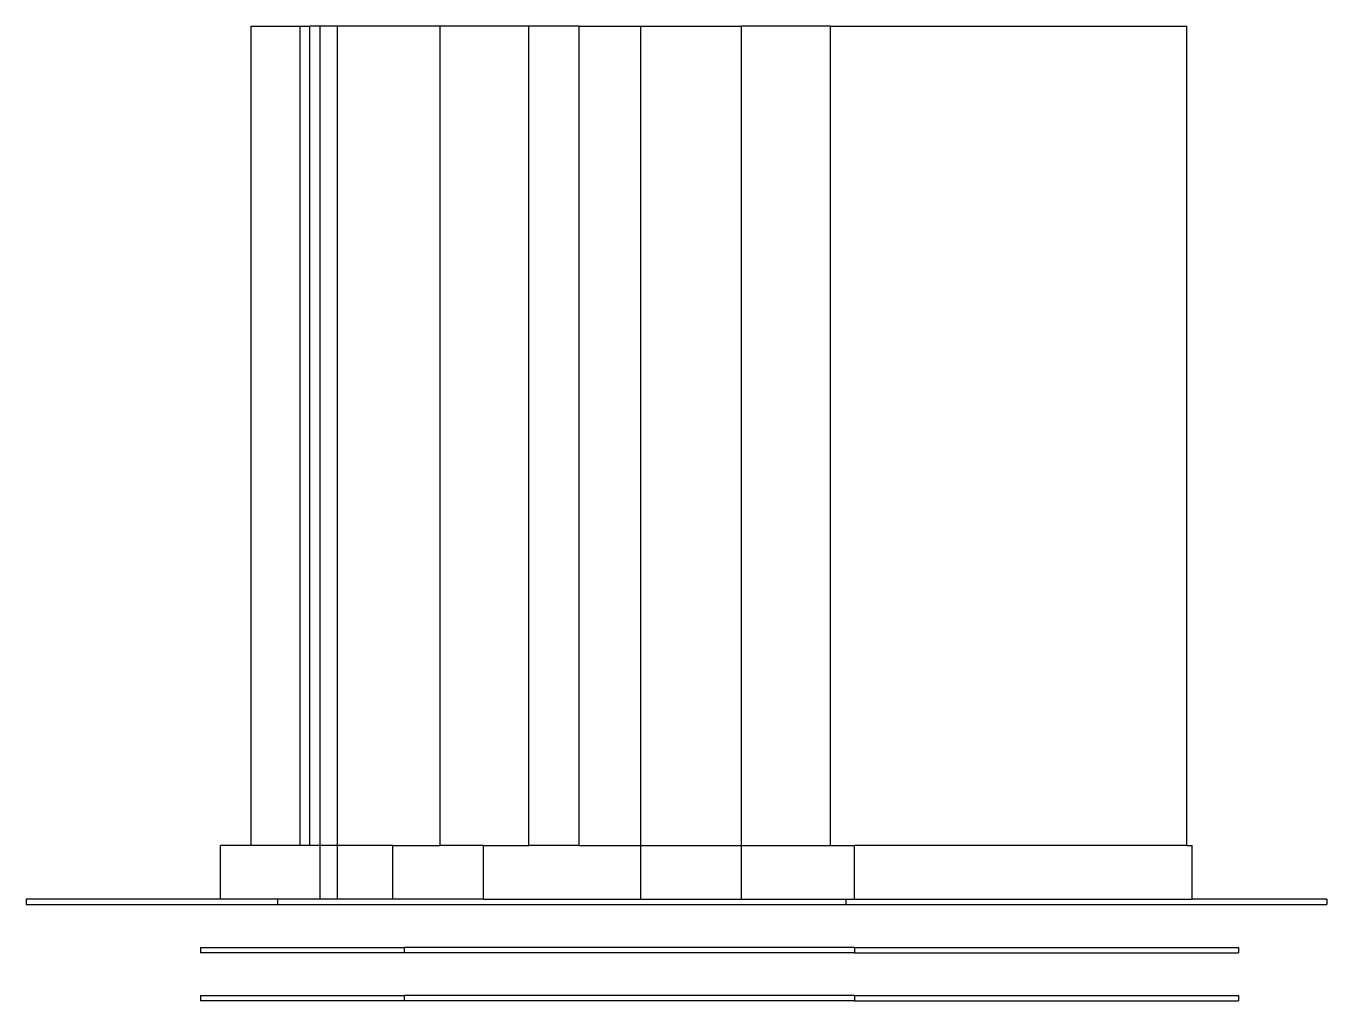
# Model space of a CAD drawing. Extents: x -48.6 to 48.6, y -36.4 to 36.4.
import ezdxf

# ---------------------------------------------------------------- set-up
doc = ezdxf.new("R2010")
doc.units = 0
doc.layers.get('0').update_dxf_attribs({"linetype": 'CONTINUOUS'})

msp = doc.modelspace()

# ---------------------------------------------------------------- linework, layer by layer
for p, q in [((-31.757, 36.4), (-28.099, 36.4)), ((-31.757, -24.8), (-31.757, 36.4)), ((-28.099, 36.4), (-27.367, 36.4)), ((-28.099, -24.8), (-28.099, 36.4)), ((-27.367, -24.8), (-27.367, 36.4)), ((-26.593, 36.4), (-27.367, 36.4)), ((-25.318, 36.4), (-26.593, 36.4)), ((-26.593, -24.8), (-26.593, 36.4)), ((-17.637, 36.4), (-25.318, 36.4)), ((-25.318, -24.8), (-25.318, 36.4)), ((-17.637, -24.8), (-17.637, 36.4)), ((-11.024, 36.4), (-17.637, 36.4)), ((-11.024, -24.8), (-11.024, 36.4)), ((-7.269, 36.4), (-11.024, 36.4)), ((-7.269, -24.8), (-7.269, 36.4)), ((-7.269, 36.4), (-2.669, 36.4)), ((-2.669, -24.8), (-2.669, 36.4)), ((-2.669, 36.4), (4.841, 36.4)), ((4.841, -24.8), (4.841, 36.4)), ((11.507, 36.4), (4.841, 36.4)), ((11.507, -24.8), (11.507, 36.4)), ((11.507, 36.4), (38.097, 36.4)), ((38.097, -24.8), (38.097, 36.4)), ((-34.029, -28.8), (-34.029, -24.8)), ((-31.757, -24.8), (-34.029, -24.8)), ((-28.099, -24.8), (-31.757, -24.8)), ((-27.367, -24.8), (-28.099, -24.8)), ((-26.593, -24.8), (-27.367, -24.8)), ((-26.593, -28.8), (-26.593, -24.8)), ((-25.318, -24.8), (-26.593, -24.8)), ((-25.318, -28.8), (-25.318, -24.8)), ((-21.172, -24.8), (-25.318, -24.8)), ((-21.172, -28.8), (-21.172, -24.8)), ((-21.172, -24.8), (-17.637, -24.8)), ((-14.404, -24.8), (-17.637, -24.8)), ((-14.404, -28.8), (-14.404, -24.8)), ((-14.404, -24.8), (-11.024, -24.8)), ((-7.269, -24.8), (-11.024, -24.8)), ((-7.269, -24.8), (-2.669, -24.8)), ((-2.669, -28.8), (-2.669, -24.8)), ((-2.669, -24.8), (4.841, -24.8)), ((4.841, -28.8), (4.841, -24.8)), ((4.841, -24.8), (11.507, -24.8)), ((11.507, -24.8), (13.291, -24.8)), ((13.291, -28.8), (13.291, -24.8)), ((38.097, -24.8), (13.291, -24.8)), ((38.097, -24.8), (38.503, -24.8)), ((38.503, -28.8), (38.503, -24.8)), ((-34.029, -28.8), (-48.558, -28.8)), ((-48.558, -28.8), (-48.558, -29.2)), ((-29.796, -28.8), (-34.029, -28.8)), ((-29.796, -28.8), (-29.796, -29.2)), ((-26.593, -28.8), (-29.796, -28.8)), ((-25.318, -28.8), (-26.593, -28.8)), ((-21.172, -28.8), (-25.318, -28.8)), ((-14.404, -28.8), (-21.172, -28.8)), ((-14.404, -28.8), (-2.669, -28.8)), ((-2.669, -28.8), (4.841, -28.8)), ((4.841, -28.8), (12.636, -28.8)), ((12.636, -28.8), (12.636, -29.2)), ((12.636, -28.8), (13.291, -28.8)), ((13.291, -28.8), (38.503, -28.8)), ((48.558, -28.8), (38.503, -28.8)), ((48.558, -28.8), (48.558, -29.2)), ((-48.558, -29.2), (-29.796, -29.2)), ((-29.796, -29.2), (12.636, -29.2)), ((12.636, -29.2), (48.558, -29.2)), ((-35.536, -32.4), (-20.319, -32.4)), ((-35.536, -32.4), (-35.536, -32.8)), ((-20.319, -32.8), (-35.536, -32.8)), ((-20.319, -32.4), (-20.319, -32.8)), ((13.291, -32.4), (-20.319, -32.4)), ((13.291, -32.8), (-20.319, -32.8)), ((13.291, -32.4), (41.947, -32.4)), ((13.291, -32.4), (13.291, -32.8)), ((13.291, -32.8), (41.947, -32.8)), ((41.947, -32.4), (41.947, -32.8)), ((-35.536, -36), (-20.319, -36)), ((-35.536, -36), (-35.536, -36.4)), ((-20.319, -36.4), (-35.536, -36.4)), ((-20.319, -36), (-20.319, -36.4)), ((13.291, -36), (-20.319, -36)), ((13.291, -36.4), (-20.319, -36.4)), ((13.291, -36), (41.947, -36)), ((13.291, -36), (13.291, -36.4)), ((13.291, -36.4), (41.947, -36.4)), ((41.947, -36), (41.947, -36.4))]:
    msp.add_line(p, q)

doc.saveas('drawing.dxf')
